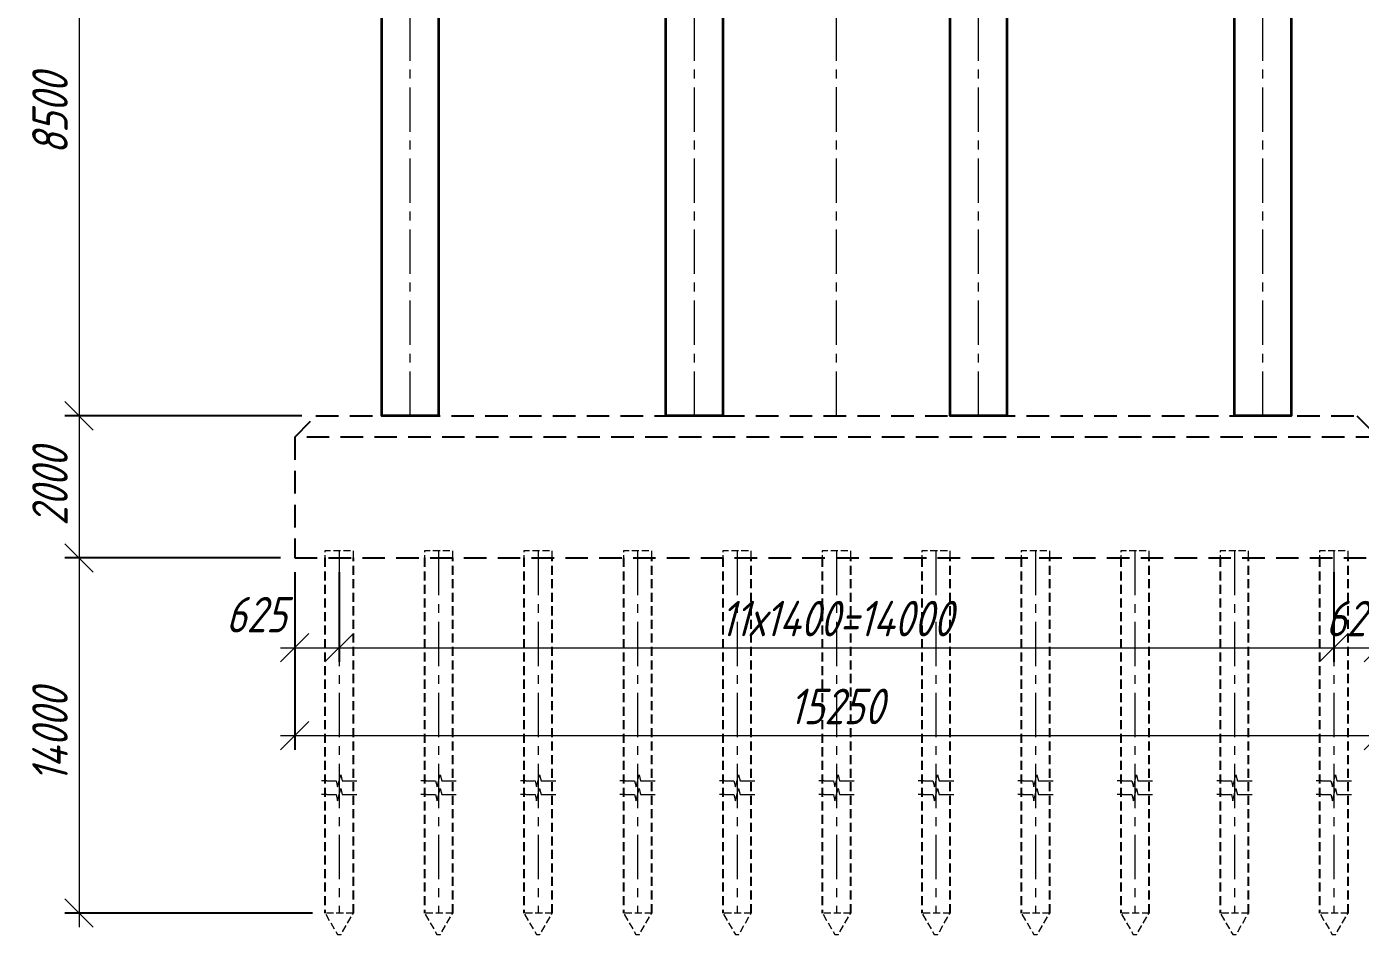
# Model space of a CAD drawing. Header units: millimetres. Extents: x 0 to 285450075, y -3000605 to 8125189010.
# Drawn here: x 7153343 to 7172113, y -69860 to -57081 of the extents above; entities that cross this region are included whole.
import ezdxf

# ---------------------------------------------------------------- set-up
doc = ezdxf.new("R2010")
doc.units = ezdxf.units.MM
for name, pattern in [('DASHED', [7, 5, -2, 0]), ('невидимая', [9.525, 6.35, -3.175]), ('осевая', [2, 1.25, -0.25, 0.25, -0.25])]:
    doc.linetypes.add(name, pattern=pattern)
for name, color, linetype, lineweight in [('04_Невидимые', 3, 'Continuous', 13), ('1-Бетон', 106, 'Continuous', 35), ('ИС_Ось', 3, 'осевая', 18), ('ИС_Размер', 3, 'Continuous', 18), ('ИС_Тонкая', 3, 'Continuous', 18)]:
    doc.layers.add(name, color=color, linetype=linetype, lineweight=lineweight)
doc.layers.add('ИС_Невидимая', color=4, linetype='невидимая')
doc.styles.add('0', font='isocpeur.ttf', dxfattribs={"width": 0.8, "oblique": 15})
doc.dimstyles.new('М200', dxfattribs={"dimscale": 200, "dimtxt": 2.5, "dimasz": 2, "dimexe": 1, "dimexo": 1, "dimgap": 0.8, "dimtad": 1, "dimdec": 0, "dimzin": 0, "dimdsep": 46, "dimtxsty": '0', "dimblk": 'OBLIQUE', "dimcen": 0.09, "dimdle": 1, "dimclrd": 256, "dimclre": 256, "dimclrt": 256, "dimadec": 4, "dimazin": 0, "dimtfac": 1, "dimtdec": 0, "dimtmove": 1, "dimatfit": 2, "dimfxl": 1, "dimtolj": 1, "dimtzin": 0, "dimlwd": -1, "dimarcsym": 0})

# ---------------------------------------------------------------- blocks, each defined once
blk = doc.blocks.new('_OBLIQUE')
at = {"color": 0, "linetype": 'ByBlock', "lineweight": -2}
blk.add_line((0.5, 0.5), (-0.5, -0.5), dxfattribs=at)
blk = doc.blocks.new('*D1246')
at = {"layer": 'Defpoints', "color": 0, "linetype": 'Continuous', "transparency": 16777216}
for p in [(7157116, -64560, 0), (7172366, -64557, 0), (7172366, -67061)]:
    blk.add_point(p, dxfattribs=at)
at = {"layer": 'ИС_Размер', "lineweight": -2, "transparency": 16777216}
for p, q in [((7172366, -64757), (7172366, -67261)), ((7157116, -64760), (7157116, -67261))]:
    blk.add_line(p, q, dxfattribs=at)
at = {"layer": 'ИС_Размер', "transparency": 16777216}
blk.add_line((7156916, -67061), (7172566, -67061), dxfattribs=at)
at = {"layer": 'ИС_Размер', "linetype": 'Continuous', "transparency": 16777216, "xscale": 400, "yscale": 400, "zscale": 400, "rotation": 180}
blk.add_blockref('_OBLIQUE', (7157116, -67061), dxfattribs=at)
at = {"layer": 'ИС_Размер', "linetype": 'Continuous', "transparency": 16777216, "xscale": 400, "yscale": 400, "zscale": 400}
blk.add_blockref('_OBLIQUE', (7172366, -67061), dxfattribs=at)
at = {"layer": 'ИС_Размер', "linetype": 'Continuous', "transparency": 16777216, "insert": (7164741, -66651), "char_height": 500, "attachment_point": 5, "style": '0'}
blk.add_mtext('\\A1;15250', dxfattribs=at)
blk = doc.blocks.new('*D1242')
at = {"layer": 'Defpoints', "color": 0, "linetype": 'Continuous', "transparency": 16777216}
for p in [(7156890, -54060), (7154081, -62560), (7157415, -62560, 0)]:
    blk.add_point(p, dxfattribs=at)
at = {"layer": 'ИС_Размер', "transparency": 16777216}
blk.add_line((7154081, -53860), (7154081, -62760), dxfattribs=at)
at = {"layer": 'ИС_Размер', "lineweight": -2, "transparency": 16777216}
for p, q in [((7156690, -54060), (7153881, -54060)), ((7157215, -62560), (7153881, -62560))]:
    blk.add_line(p, q, dxfattribs=at)
at = {"layer": 'ИС_Размер', "linetype": 'Continuous', "transparency": 16777216, "xscale": 400, "yscale": 400, "zscale": 400}
for p, rotation in [((7154081, -54060), 90), ((7154081, -62560), 270)]:
    blk.add_blockref('_OBLIQUE', p, dxfattribs=dict(at, rotation=rotation))
at = {"layer": 'ИС_Размер', "linetype": 'Continuous', "transparency": 16777216, "insert": (7153671, -58310), "char_height": 500, "attachment_point": 5, "rotation": 90, "style": '0'}
blk.add_mtext('\\A1;8500', dxfattribs=at)
blk = doc.blocks.new('*D1243')
at = {"layer": 'Defpoints', "color": 0, "linetype": 'Continuous', "transparency": 16777216}
for p in [(7157415, -62560, 0), (7154081, -64560), (7157116, -64560, 0)]:
    blk.add_point(p, dxfattribs=at)
at = {"layer": 'ИС_Размер', "transparency": 16777216}
blk.add_line((7154081, -62360), (7154081, -64760), dxfattribs=at)
at = {"layer": 'ИС_Размер', "lineweight": -2, "transparency": 16777216}
for p, q in [((7157215, -62560), (7153881, -62560)), ((7156916, -64560), (7153881, -64560))]:
    blk.add_line(p, q, dxfattribs=at)
at = {"layer": 'ИС_Размер', "linetype": 'Continuous', "transparency": 16777216, "xscale": 400, "yscale": 400, "zscale": 400}
for p, rotation in [((7154081, -62560), 90), ((7154081, -64560), 270)]:
    blk.add_blockref('_OBLIQUE', p, dxfattribs=dict(at, rotation=rotation))
at = {"layer": 'ИС_Размер', "linetype": 'Continuous', "transparency": 16777216, "insert": (7153671, -63560), "char_height": 500, "attachment_point": 5, "rotation": 90, "style": '0'}
blk.add_mtext('\\A1;2000', dxfattribs=at)
blk = doc.blocks.new('*U1024')
at = {"layer": '1-Бетон', "elevation": 0}
blk.add_lwpolyline([(-400, 4250), (400, 4250), (400, -4250), (-400, -4250)], close=True, dxfattribs=at)
at = {"layer": 'ИС_Ось', "ltscale": 500}
blk.add_line((0, -4250, 0), (0, 4250, 0), dxfattribs=at)
blk = doc.blocks.new('*U1025')
at = {"layer": '1-Бетон', "color": 0, "linetype": 'ByBlock', "lineweight": -2, "transparency": 16777216}
for p in [(0, 0), (4000, 0), (8000, 0), (12000, 0)]:
    blk.add_blockref('*U1024', p, dxfattribs=at)
blk = doc.blocks.new('*D1281')
at = {"layer": 'Defpoints', "color": 0, "linetype": 'Continuous', "transparency": 16777216}
for p in [(7157116, -64560, 0), (7157741, -64560, 0), (7157741, -65824)]:
    blk.add_point(p, dxfattribs=at)
at = {"layer": 'ИС_Размер', "lineweight": -2, "transparency": 16777216}
for p, q in [((7157116, -64760), (7157116, -66024)), ((7157741, -64760), (7157741, -66024))]:
    blk.add_line(p, q, dxfattribs=at)
at = {"layer": 'ИС_Размер', "transparency": 16777216}
blk.add_line((7156916, -65824), (7157941, -65824), dxfattribs=at)
at = {"layer": 'ИС_Размер', "linetype": 'Continuous', "transparency": 16777216, "xscale": 400, "yscale": 400, "zscale": 400, "rotation": 180}
blk.add_blockref('_OBLIQUE', (7157116, -65824), dxfattribs=at)
at = {"layer": 'ИС_Размер', "linetype": 'Continuous', "transparency": 16777216, "xscale": 400, "yscale": 400, "zscale": 400}
blk.add_blockref('_OBLIQUE', (7157741, -65824), dxfattribs=at)
at = {"layer": 'ИС_Размер', "linetype": 'Continuous', "transparency": 16777216, "insert": (7156574, -65359), "char_height": 500, "attachment_point": 5, "style": '0'}
blk.add_mtext('\\A1;625', dxfattribs=at)
blk = doc.blocks.new('*D1282')
at = {"layer": 'Defpoints', "color": 0, "linetype": 'Continuous', "transparency": 16777216}
for p in [(7157741, -64560, 0), (7171741, -64560, 0), (7171741, -65824)]:
    blk.add_point(p, dxfattribs=at)
at = {"layer": 'ИС_Размер', "lineweight": -2, "transparency": 16777216}
for p, q in [((7157741, -64760), (7157741, -66024)), ((7171741, -64760), (7171741, -66024))]:
    blk.add_line(p, q, dxfattribs=at)
at = {"layer": 'ИС_Размер', "transparency": 16777216}
blk.add_line((7157541, -65824), (7171941, -65824), dxfattribs=at)
at = {"layer": 'ИС_Размер', "linetype": 'Continuous', "transparency": 16777216, "xscale": 400, "yscale": 400, "zscale": 400, "rotation": 180}
blk.add_blockref('_OBLIQUE', (7157741, -65824), dxfattribs=at)
at = {"layer": 'ИС_Размер', "linetype": 'Continuous', "transparency": 16777216, "xscale": 400, "yscale": 400, "zscale": 400}
blk.add_blockref('_OBLIQUE', (7171741, -65824), dxfattribs=at)
at = {"layer": 'ИС_Размер', "linetype": 'Continuous', "transparency": 16777216, "insert": (7164741, -65414), "char_height": 500, "width": 3074.99, "attachment_point": 5, "style": '0'}
blk.add_mtext('\\A1;11х1400=14000', dxfattribs=at)
blk = doc.blocks.new('*D1283')
at = {"layer": 'Defpoints', "color": 0, "linetype": 'Continuous', "transparency": 16777216}
for p in [(7171741, -64560, 0), (7172366, -64560, 0), (7172366, -65824)]:
    blk.add_point(p, dxfattribs=at)
at = {"layer": 'ИС_Размер', "lineweight": -2, "transparency": 16777216}
for p, q in [((7171741, -64760), (7171741, -66024)), ((7172366, -64760), (7172366, -66024))]:
    blk.add_line(p, q, dxfattribs=at)
at = {"layer": 'ИС_Размер', "transparency": 16777216}
blk.add_line((7171541, -65824), (7172566, -65824), dxfattribs=at)
at = {"layer": 'ИС_Размер', "linetype": 'Continuous', "transparency": 16777216, "xscale": 400, "yscale": 400, "zscale": 400, "rotation": 180}
blk.add_blockref('_OBLIQUE', (7171741, -65824), dxfattribs=at)
at = {"layer": 'ИС_Размер', "linetype": 'Continuous', "transparency": 16777216, "xscale": 400, "yscale": 400, "zscale": 400}
blk.add_blockref('_OBLIQUE', (7172366, -65824), dxfattribs=at)
at = {"layer": 'ИС_Размер', "linetype": 'Continuous', "transparency": 16777216, "insert": (7172053, -65414), "char_height": 500, "attachment_point": 5, "style": '0'}
blk.add_mtext('\\A1;625', dxfattribs=at)
blk = doc.blocks.new('*D1287')
at = {"layer": 'Defpoints', "color": 0, "linetype": 'Continuous', "transparency": 16777216}
for p in [(7157116, -64560, 11556), (7154081, -69560), (7157567, -69560, 11556)]:
    blk.add_point(p, dxfattribs=at)
at = {"layer": 'ИС_Размер', "transparency": 16777216}
blk.add_line((7154081, -64360), (7154081, -69760), dxfattribs=at)
at = {"layer": 'ИС_Размер', "lineweight": -2, "transparency": 16777216}
for p, q in [((7156916, -64560), (7153881, -64560)), ((7157367, -69560), (7153881, -69560))]:
    blk.add_line(p, q, dxfattribs=at)
at = {"layer": 'ИС_Размер', "linetype": 'Continuous', "transparency": 16777216, "xscale": 400, "yscale": 400, "zscale": 400}
for p, rotation in [((7154081, -64560), 90), ((7154081, -69560), 270)]:
    blk.add_blockref('_OBLIQUE', p, dxfattribs=dict(at, rotation=rotation))
at = {"layer": 'ИС_Размер', "linetype": 'Continuous', "transparency": 16777216, "insert": (7153671, -67060), "char_height": 500, "attachment_point": 5, "rotation": 90, "style": '0'}
blk.add_mtext('\\A1;14000', dxfattribs=at)
blk = doc.blocks.new('*U1021')
at = {"color": 0, "linetype": 'ByBlock', "lineweight": -2}
for p, q in [((5.36, 0), (0, 0)), ((14.21, 0), (8.86, 0)), ((14.21, 0), (17.21, 0)), ((0, 0), (-3, 0))]:
    blk.add_line(p, q, dxfattribs=at)
blk.add_lwpolyline([(8.86, 0), (7.98, -3.5), (6.23, 3.5), (5.36, 0)], dxfattribs=at)
blk = doc.blocks.new('*U1022')
at = {"color": 0, "linetype": 'ByBlock', "lineweight": -2}
for p, q in [((5.36, 0), (0, 0)), ((14.21, 0), (8.86, 0)), ((14.21, 0), (17.21, 0)), ((0, 0), (-3, 0))]:
    blk.add_line(p, q, dxfattribs=at)
blk.add_lwpolyline([(8.86, 0), (7.98, -3.5), (6.23, 3.5), (5.36, 0)], dxfattribs=at)
blk = doc.blocks.new('*U1326')
at = {"layer": '04_Невидимые', "color": 4, "linetype": 'DASHED', "ltscale": 20, "flags": 128}
for points in [[(200, 2600), (200, 2700), (-200, 2700), (-200, 2600)], [(200, -2400), (-200, -2400), (-24, -2700), (26, -2700), (200, -2400)]]:
    blk.add_lwpolyline(points, dxfattribs=at)
at = {"layer": 'ИС_Невидимая', "ltscale": 20}
for points in [[(-200, 2600), (-200, -2400)], [(200, -2400), (200, 2600)]]:
    blk.add_lwpolyline(points, dxfattribs=at)
at = {"layer": 'ИС_Ось', "ltscale": 500, "flags": 128}
blk.add_lwpolyline([(0, 2700), (0, -2400)], dxfattribs=at)
at = {"layer": 'ИС_Тонкая', "xscale": -24.62300410485155, "yscale": 24.62300410485155, "zscale": 24.62300410485155}
for name, p in [('*U1021', (175, -539)), ('*U1022', (175, -732))]:
    blk.add_blockref(name, p, dxfattribs=at)
blk = doc.blocks.new('*U1327')
at = {"layer": '1-Бетон', "color": 0, "linetype": 'ByBlock', "lineweight": -2, "transparency": 16777216}
for p in [(0, 0), (1400, 0), (2800, 0), (4200, 0), (5600, 0), (7000, 0), (8400, 0), (9800, 0), (11200, 0), (12600, 0), (14000, 0)]:
    blk.add_blockref('*U1326', p, dxfattribs=at)

msp = doc.modelspace()

# ---------------------------------------------------------------- linework, layer by layer
at = {"layer": 'ИС_Невидимая', "ltscale": 50, "elevation": 0.0017}
for points in [[(7172365.5914, -62859.6911), (7157115.3277, -62859.6911), (7157414.9721, -62559.6949), (7172065.5914, -62559.6911)], [(7157115.6834, -64559.6911), (7172365.9471, -64559.6911), (7172365.5914, -62859.6911), (7157115.3277, -62859.6911)]]:
    msp.add_lwpolyline(points, close=True, dxfattribs=at)
at = {"layer": 'ИС_Ось', "ltscale": 500, "elevation": 0.0017}
msp.add_lwpolyline([(7164740.2817, -62559.693), (7164740.2817, -53059.9505)], dxfattribs=at)

# ---------------------------------------------------------------- block references
at = {"layer": '1-Бетон', "color": 5}
msp.add_blockref('*U1025', (7158740.2817, -58309.8225, 0.0009), dxfattribs=at)
at = {"layer": '1-Бетон'}
msp.add_blockref('*U1327', (7157741.0515, -67159.6864, 0.0017), dxfattribs=at)

# ---------------------------------------------------------------- dimensions: what is measured, and where the dimension line sits
at = {"layer": 'ИС_Размер', "linetype": 'Continuous'}
for base, p1, p2, picture, middle in [((7154081.0694, -62559.6949), (7156890.0739, -54059.9505), (7157414.9721, -62559.6949, 0.0017), '*D1242', (7153671.0694, -58309.8227)), ((7154081.0694, -64559.6911), (7157414.9721, -62559.6949, 0.0017), (7157115.6834, -64559.6911, 0.0017), '*D1243', (7153671.0694, -63559.693))]:
    dim = msp.add_linear_dim(base=base, p1=p1, p2=p2, angle=90, dimstyle='М200', dxfattribs=at)
    dim.commit()
    dim.dimension.update_dxf_attribs({"geometry": picture, "text_midpoint": middle})
dim = msp.add_linear_dim(base=(7154081.0694, -69559.6912, -11556.3163), p1=(7157115.6834, -64559.6911, 0.0017), p2=(7157567.286, -69559.6912, 0.0017), angle=90, text='14000', dimstyle='М200', dxfattribs=at)
dim.commit()
dim.dimension.update_dxf_attribs({"geometry": '*D1287', "text_midpoint": (7153671.0694, -67059.6911, -11556.3163)})
for base, p1, p2, picture, middle in [((7157740.8152, -65824.0486), (7157115.6834, -64559.6911, 0.0017), (7157740.8152, -64559.6911, 0.0017), '*D1281', (7156573.8401, -65769.459)), ((7172365.9471, -65824.0486), (7171740.8152, -64559.6911, 0.0017), (7172365.9471, -64559.6911, 0.0017), '*D1283', (7172053.3811, -65824.0486))]:
    dim = msp.add_linear_dim(base=base, p1=p1, p2=p2, dimstyle='М200', dxfattribs=at)
    dim.commit()
    dim.dimension.update_dxf_attribs({"geometry": picture, "text_midpoint": middle, "dimtype": 160})
dim = msp.add_linear_dim(base=(7172365.9464, -67061.4061), p1=(7157115.6834, -64559.6911, 0.0017), p2=(7172365.9464, -64556.5007, 0.0017), dimstyle='М200', dxfattribs=at)
dim.commit()
dim.dimension.update_dxf_attribs({"geometry": '*D1246', "text_midpoint": (7164740.8149, -66651.4061)})
dim = msp.add_linear_dim(base=(7171740.8152, -65824.0486), p1=(7157740.8152, -64559.6911, 0.0017), p2=(7171740.8152, -64559.6911, 0.0017), text='11х1400=<>', dimstyle='М200', dxfattribs=at)
dim.commit()
dim.dimension.update_dxf_attribs({"geometry": '*D1282', "text_midpoint": (7164740.8152, -65414.0486)})

doc.saveas('drawing.dxf')
